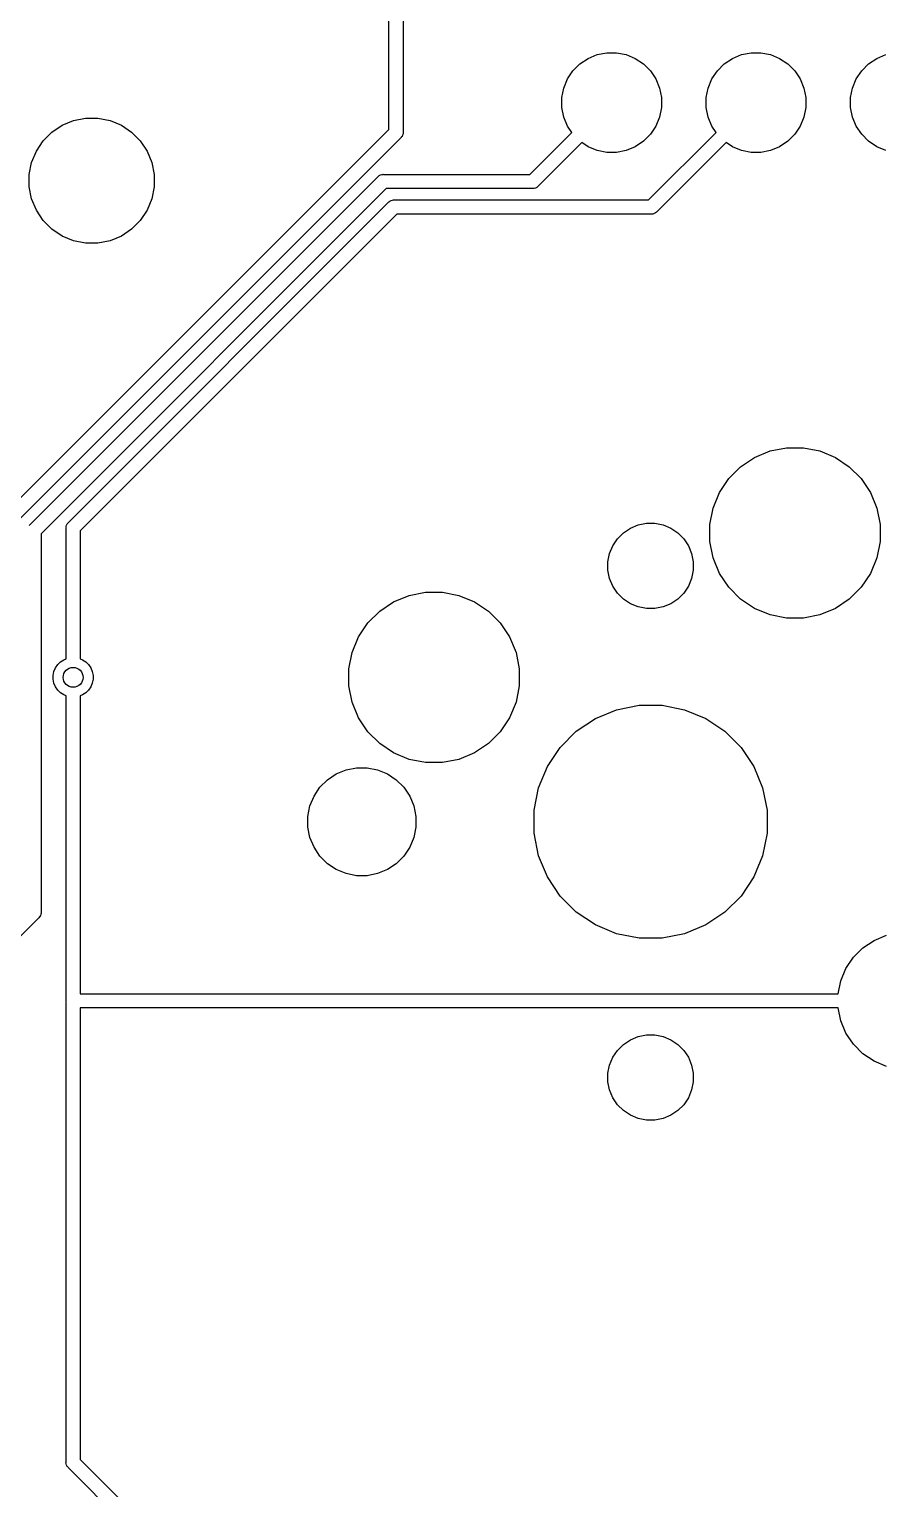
# Model space of a CAD drawing. Extents: x 111 to 185, y -151 to -34.
# Drawn here: x 144.64 to 159.66, y -75.24 to -49.56 of the extents above; entities that cross this region are included whole.
import ezdxf

# ---------------------------------------------------------------- set-up
doc = ezdxf.new("R2010")
doc.units = 0
doc.layers.add('BLACK', color=7, linetype='CONTINUOUS')

msp = doc.modelspace()

# ---------------------------------------------------------------- linework, layer by layer
at = {"layer": 'BLACK', "linetype": 'CONTINUOUS'}
for p, q in [((150.971, -51.3232), (150.971, -36.8376)), ((151.221, -36.8832), (151.221, -51.3689)), ((154.474, -50.0714), (154.634, -50.0054)), ((154.634, -50.0054), (154.803, -49.9717)), ((154.803, -49.9717), (154.976, -49.9717)), ((154.976, -49.9717), (155.145, -50.0054)), ((155.145, -50.0054), (155.304, -50.0714)), ((157.014, -50.0714), (157.174, -50.0054)), ((157.174, -50.0054), (157.343, -49.9717)), ((157.343, -49.9717), (157.516, -49.9717)), ((157.516, -49.9717), (157.685, -50.0054)), ((157.685, -50.0054), (157.844, -50.0714)), ((159.554, -50.0714), (159.714, -50.0054)), ((154.113, -50.4329), (154.209, -50.2894)), ((154.209, -50.2894), (154.331, -50.1673)), ((154.331, -50.1673), (154.474, -50.0714)), ((155.304, -50.0714), (155.448, -50.1673)), ((155.448, -50.1673), (155.57, -50.2894)), ((155.57, -50.2894), (155.666, -50.4329)), ((156.653, -50.4329), (156.749, -50.2894)), ((156.749, -50.2894), (156.871, -50.1673)), ((156.871, -50.1673), (157.014, -50.0714)), ((157.844, -50.0714), (157.988, -50.1673)), ((157.988, -50.1673), (158.11, -50.2894)), ((158.11, -50.2894), (158.206, -50.4329)), ((159.193, -50.4329), (159.289, -50.2894)), ((159.289, -50.2894), (159.411, -50.1673)), ((159.411, -50.1673), (159.554, -50.0714)), ((154.047, -50.5924), (154.113, -50.4329)), ((155.666, -50.4329), (155.732, -50.5924)), ((156.587, -50.5924), (156.653, -50.4329)), ((158.206, -50.4329), (158.272, -50.5924)), ((159.127, -50.5924), (159.193, -50.4329)), ((154.013, -50.7617), (154.047, -50.5924)), ((154.013, -50.9343), (154.013, -50.7617)), ((155.732, -50.5924), (155.766, -50.7617)), ((155.766, -50.7617), (155.766, -50.9343)), ((156.553, -50.7617), (156.587, -50.5924)), ((156.553, -50.9343), (156.553, -50.7617)), ((158.272, -50.5924), (158.305, -50.7617)), ((158.305, -50.7617), (158.305, -50.9343)), ((159.093, -50.7617), (159.127, -50.5924)), ((159.093, -50.9343), (159.093, -50.7617)), ((154.047, -51.1036), (154.013, -50.9343)), ((155.766, -50.9343), (155.732, -51.1036)), ((156.587, -51.1036), (156.553, -50.9343)), ((158.305, -50.9343), (158.272, -51.1036)), ((159.127, -51.1036), (159.093, -50.9343)), ((144.244, -58.05), (150.971, -51.3232)), ((145.042, -51.3674), (145.222, -51.247)), ((145.222, -51.247), (145.422, -51.1641)), ((145.422, -51.1641), (145.635, -51.1218)), ((145.635, -51.1218), (145.851, -51.1218)), ((145.851, -51.1218), (146.064, -51.1641)), ((146.064, -51.1641), (146.264, -51.247)), ((146.264, -51.247), (146.444, -51.3674)), ((154.113, -51.2631), (154.047, -51.1036)), ((154.187, -51.3738), (154.113, -51.2631)), ((155.666, -51.2631), (155.57, -51.4066)), ((155.732, -51.1036), (155.666, -51.2631)), ((156.653, -51.2631), (156.587, -51.1036)), ((156.727, -51.3738), (156.653, -51.2631)), ((158.206, -51.2631), (158.11, -51.4066)), ((158.272, -51.1036), (158.206, -51.2631)), ((159.193, -51.2631), (159.127, -51.1036)), ((159.289, -51.4066), (159.193, -51.2631)), ((151.18, -51.4677), (144.389, -58.259)), ((144.768, -51.7008), (144.888, -51.5206)), ((144.888, -51.5206), (145.042, -51.3674)), ((146.444, -51.3674), (146.597, -51.5206)), ((146.597, -51.5206), (146.718, -51.7008)), ((151.185, -51.4638), (151.18, -51.4677)), ((151.189, -51.459), (151.185, -51.4638)), ((151.201, -51.4448), (151.189, -51.459)), ((151.189, -51.459), (151.189, -51.459)), ((151.212, -51.423), (151.201, -51.4448)), ((151.219, -51.3995), (151.212, -51.423)), ((151.221, -51.3811), (151.219, -51.3995)), ((151.221, -51.3689), (151.222, -51.375)), ((151.222, -51.375), (151.221, -51.3811)), ((151.221, -51.3811), (151.221, -51.3811)), ((153.449, -52.1114), (154.187, -51.3738)), ((154.363, -51.5506), (153.594, -52.3204)), ((154.474, -51.6246), (154.363, -51.5506)), ((155.448, -51.5287), (155.304, -51.6246)), ((155.57, -51.4066), (155.448, -51.5287)), ((155.539, -52.5614), (156.727, -51.3738)), ((156.903, -51.5506), (155.684, -52.7704)), ((157.014, -51.6246), (156.903, -51.5506)), ((157.988, -51.5287), (157.844, -51.6246)), ((158.11, -51.4066), (157.988, -51.5287)), ((159.411, -51.5287), (159.289, -51.4066)), ((159.554, -51.6246), (159.411, -51.5287)), ((144.685, -51.9009), (144.768, -51.7008)), ((146.718, -51.7008), (146.801, -51.9009)), ((154.634, -51.6906), (154.474, -51.6246)), ((154.803, -51.7243), (154.634, -51.6906)), ((154.976, -51.7243), (154.803, -51.7243)), ((155.145, -51.6906), (154.976, -51.7243)), ((155.304, -51.6246), (155.145, -51.6906)), ((157.174, -51.6906), (157.014, -51.6246)), ((157.343, -51.7243), (157.174, -51.6906)), ((157.516, -51.7243), (157.343, -51.7243)), ((157.685, -51.6906), (157.516, -51.7243)), ((157.844, -51.6246), (157.685, -51.6906)), ((159.714, -51.6906), (159.554, -51.6246)), ((144.643, -52.1135), (144.685, -51.9009)), ((144.643, -52.3301), (144.643, -52.1135)), ((146.801, -51.9009), (146.843, -52.1135)), ((146.843, -52.1135), (146.843, -52.3301)), ((150.801, -52.1319), (150.823, -52.1203)), ((150.823, -52.1203), (150.847, -52.1132)), ((150.847, -52.1132), (150.865, -52.1114)), ((150.865, -52.1114), (150.871, -52.1108)), ((150.865, -52.1114), (150.865, -52.1114)), ((150.871, -52.1108), (150.877, -52.1114)), ((150.877, -52.1114), (153.449, -52.1114)), ((144.641, -58.2892), (150.778, -52.1523)), ((144.685, -52.5427), (144.643, -52.3301)), ((150.923, -52.3614), (144.85, -58.4337)), ((146.843, -52.3301), (146.801, -52.5427)), ((150.778, -52.1523), (150.782, -52.1476)), ((150.782, -52.1476), (150.787, -52.1437)), ((150.787, -52.1437), (150.801, -52.1319)), ((153.495, -52.3614), (150.923, -52.3614)), ((153.501, -52.362), (153.495, -52.3614)), ((153.507, -52.3614), (153.501, -52.362)), ((153.525, -52.3596), (153.507, -52.3614)), ((153.507, -52.3614), (153.507, -52.3614)), ((153.549, -52.3524), (153.525, -52.3596)), ((153.571, -52.3408), (153.549, -52.3524)), ((153.59, -52.3252), (153.571, -52.3408)), ((153.594, -52.3204), (153.59, -52.3252)), ((144.768, -52.7428), (144.685, -52.5427)), ((145.331, -58.2362), (150.965, -52.6023)), ((146.801, -52.5427), (146.718, -52.7428)), ((150.965, -52.6023), (150.969, -52.5976)), ((150.969, -52.5976), (150.973, -52.5937)), ((150.973, -52.5937), (150.988, -52.582)), ((150.973, -52.5937), (150.973, -52.5937)), ((150.988, -52.582), (151.009, -52.5703)), ((151.009, -52.5703), (151.033, -52.5632)), ((151.033, -52.5632), (151.051, -52.5614)), ((151.051, -52.5614), (151.057, -52.5608)), ((151.051, -52.5614), (151.051, -52.5614)), ((151.057, -52.5608), (151.064, -52.5614)), ((151.064, -52.5614), (155.539, -52.5614)), ((144.888, -52.923), (144.768, -52.7428)), ((151.109, -52.8114), (145.54, -58.3807)), ((146.718, -52.7428), (146.597, -52.923)), ((155.585, -52.8114), (151.109, -52.8114)), ((155.591, -52.812), (155.585, -52.8114)), ((155.597, -52.8114), (155.591, -52.812)), ((155.615, -52.8096), (155.597, -52.8114)), ((155.597, -52.8114), (155.597, -52.8114)), ((155.639, -52.8024), (155.615, -52.8096)), ((155.661, -52.7908), (155.639, -52.8024)), ((155.68, -52.7752), (155.661, -52.7908)), ((155.684, -52.7704), (155.68, -52.7752)), ((145.042, -53.0762), (144.888, -52.923)), ((145.222, -53.1966), (145.042, -53.0762)), ((146.444, -53.0762), (146.264, -53.1966)), ((146.597, -52.923), (146.444, -53.0762)), ((145.422, -53.2795), (145.222, -53.1966)), ((145.635, -53.3218), (145.422, -53.2795)), ((145.851, -53.3218), (145.635, -53.3218)), ((146.064, -53.2795), (145.851, -53.3218)), ((146.264, -53.1966), (146.064, -53.2795)), ((157.404, -57.0907), (157.677, -56.9776)), ((157.677, -56.9776), (157.967, -56.92)), ((157.967, -56.92), (158.263, -56.92)), ((158.263, -56.92), (158.553, -56.9776)), ((158.553, -56.9776), (158.826, -57.0907)), ((156.95, -57.4638), (157.159, -57.2549)), ((157.159, -57.2549), (157.404, -57.0907)), ((158.826, -57.0907), (159.071, -57.2549)), ((159.071, -57.2549), (159.28, -57.4638)), ((156.786, -57.7095), (156.95, -57.4638)), ((159.28, -57.4638), (159.444, -57.7095)), ((156.673, -57.9825), (156.786, -57.7095)), ((159.444, -57.7095), (159.557, -57.9825)), ((156.615, -58.2723), (156.673, -57.9825)), ((159.557, -57.9825), (159.615, -58.2723)), ((145.292, -58.3044), (145.299, -58.2808)), ((145.299, -58.2808), (145.311, -58.2591)), ((145.311, -58.2591), (145.326, -58.2401)), ((145.326, -58.2401), (145.331, -58.2362)), ((155.22, -58.3354), (155.356, -58.2788)), ((155.356, -58.2788), (155.501, -58.25)), ((155.501, -58.25), (155.649, -58.25)), ((155.649, -58.25), (155.794, -58.2788)), ((155.794, -58.2788), (155.93, -58.3354)), ((156.615, -58.5677), (156.615, -58.2723)), ((159.615, -58.2723), (159.615, -58.5677)), ((144.85, -58.4337), (144.85, -65.0934)), ((145.289, -58.3289), (145.29, -58.3228)), ((145.29, -58.335), (145.289, -58.3289)), ((145.29, -58.3228), (145.292, -58.3044)), ((145.29, -58.3228), (145.29, -58.3228)), ((145.29, -60.6329), (145.29, -58.335)), ((145.54, -58.3807), (145.54, -60.6329)), ((154.91, -58.6447), (154.992, -58.5219)), ((154.992, -58.5219), (155.097, -58.4174)), ((155.097, -58.4174), (155.22, -58.3354)), ((155.93, -58.3354), (156.053, -58.4174)), ((156.053, -58.4174), (156.158, -58.5219)), ((156.158, -58.5219), (156.24, -58.6447)), ((154.825, -58.9261), (154.854, -58.7812)), ((154.854, -58.7812), (154.91, -58.6447)), ((156.24, -58.6447), (156.296, -58.7812)), ((156.296, -58.7812), (156.325, -58.9261)), ((156.673, -58.8575), (156.615, -58.5677)), ((159.615, -58.5677), (159.557, -58.8575)), ((154.825, -59.0739), (154.825, -58.9261)), ((156.325, -58.9261), (156.325, -59.0739)), ((156.786, -59.1305), (156.673, -58.8575)), ((159.557, -58.8575), (159.444, -59.1305)), ((154.854, -59.2188), (154.825, -59.0739)), ((154.91, -59.3553), (154.854, -59.2188)), ((156.296, -59.2188), (156.24, -59.3553)), ((156.325, -59.0739), (156.296, -59.2188)), ((156.95, -59.3762), (156.786, -59.1305)), ((159.444, -59.1305), (159.28, -59.3762)), ((151.054, -59.6307), (151.327, -59.5176)), ((151.327, -59.5176), (151.617, -59.46)), ((151.617, -59.46), (151.913, -59.46)), ((151.913, -59.46), (152.203, -59.5176)), ((152.203, -59.5176), (152.476, -59.6307)), ((154.992, -59.4781), (154.91, -59.3553)), ((155.097, -59.5826), (154.992, -59.4781)), ((156.158, -59.4781), (156.053, -59.5826)), ((156.24, -59.3553), (156.158, -59.4781)), ((157.159, -59.5851), (156.95, -59.3762)), ((159.28, -59.3762), (159.071, -59.5851)), ((150.6, -60.0038), (150.809, -59.7949)), ((150.809, -59.7949), (151.054, -59.6307)), ((152.476, -59.6307), (152.721, -59.7949)), ((152.721, -59.7949), (152.93, -60.0038)), ((155.22, -59.6646), (155.097, -59.5826)), ((155.356, -59.7212), (155.22, -59.6646)), ((155.501, -59.75), (155.356, -59.7212)), ((155.649, -59.75), (155.501, -59.75)), ((155.794, -59.7212), (155.649, -59.75)), ((155.93, -59.6646), (155.794, -59.7212)), ((156.053, -59.5826), (155.93, -59.6646)), ((157.404, -59.7493), (157.159, -59.5851)), ((157.677, -59.8624), (157.404, -59.7493)), ((158.826, -59.7493), (158.553, -59.8624)), ((159.071, -59.5851), (158.826, -59.7493)), ((150.436, -60.2495), (150.6, -60.0038)), ((152.93, -60.0038), (153.094, -60.2495)), ((157.967, -59.92), (157.677, -59.8624)), ((158.263, -59.92), (157.967, -59.92)), ((158.553, -59.8624), (158.263, -59.92)), ((150.323, -60.5225), (150.436, -60.2495)), ((153.094, -60.2495), (153.207, -60.5225)), ((150.265, -60.8123), (150.323, -60.5225)), ((153.207, -60.5225), (153.265, -60.8123)), ((145.078, -60.8579), (145.105, -60.7942)), ((145.105, -60.7942), (145.143, -60.7369)), ((145.143, -60.7369), (145.192, -60.6881)), ((145.192, -60.6881), (145.249, -60.6498)), ((145.249, -60.6498), (145.29, -60.6329)), ((145.54, -60.6329), (145.581, -60.6498)), ((145.581, -60.6498), (145.638, -60.6881)), ((145.638, -60.6881), (145.687, -60.7369)), ((145.687, -60.7369), (145.725, -60.7942)), ((145.725, -60.7942), (145.752, -60.8579)), ((150.265, -61.1077), (150.265, -60.8123)), ((153.265, -60.8123), (153.265, -61.1077)), ((145.065, -60.9255), (145.078, -60.8579)), ((145.065, -60.9945), (145.065, -60.9255)), ((145.078, -61.0621), (145.065, -60.9945)), ((145.105, -61.1258), (145.078, -61.0621)), ((145.752, -61.0621), (145.725, -61.1258)), ((145.752, -60.8579), (145.765, -60.9255)), ((145.765, -60.9945), (145.752, -61.0621)), ((145.765, -60.9255), (145.765, -60.9945)), ((150.323, -61.3975), (150.265, -61.1077)), ((153.265, -61.1077), (153.207, -61.3975)), ((145.143, -61.1831), (145.105, -61.1258)), ((145.192, -61.2319), (145.143, -61.1831)), ((145.249, -61.2702), (145.192, -61.2319)), ((145.29, -61.2871), (145.249, -61.2702)), ((145.29, -66.6689), (145.29, -61.2871)), ((145.581, -61.2702), (145.54, -61.2871)), ((145.54, -61.2871), (145.54, -66.525)), ((145.638, -61.2319), (145.581, -61.2702)), ((145.687, -61.1831), (145.638, -61.2319)), ((145.725, -61.1258), (145.687, -61.1831)), ((150.436, -61.6705), (150.323, -61.3975)), ((153.207, -61.3975), (153.094, -61.6705)), ((154.604, -61.6833), (154.977, -61.5288)), ((154.977, -61.5288), (155.373, -61.45)), ((155.373, -61.45), (155.777, -61.45)), ((155.777, -61.45), (156.173, -61.5288)), ((156.173, -61.5288), (156.546, -61.6833)), ((150.6, -61.9162), (150.436, -61.6705)), ((153.094, -61.6705), (152.93, -61.9162)), ((154.268, -61.9077), (154.604, -61.6833)), ((156.546, -61.6833), (156.882, -61.9077)), ((150.809, -62.1251), (150.6, -61.9162)), ((151.054, -62.2893), (150.809, -62.1251)), ((152.721, -62.1251), (152.476, -62.2893)), ((152.93, -61.9162), (152.721, -62.1251)), ((153.983, -62.1932), (154.268, -61.9077)), ((156.882, -61.9077), (157.167, -62.1932)), ((151.327, -62.4024), (151.054, -62.2893)), ((152.476, -62.2893), (152.203, -62.4024)), ((153.758, -62.529), (153.983, -62.1932)), ((157.167, -62.1932), (157.392, -62.529)), ((150.045, -62.6581), (150.218, -62.5865)), ((150.218, -62.5865), (150.401, -62.55)), ((150.401, -62.55), (150.589, -62.55)), ((150.589, -62.55), (150.772, -62.5865)), ((150.772, -62.5865), (150.945, -62.6581)), ((151.617, -62.46), (151.327, -62.4024)), ((151.913, -62.46), (151.617, -62.46)), ((152.203, -62.4024), (151.913, -62.46)), ((153.604, -62.902), (153.758, -62.529)), ((157.392, -62.529), (157.546, -62.902)), ((149.653, -63.05), (149.757, -62.8944)), ((149.757, -62.8944), (149.889, -62.7621)), ((149.889, -62.7621), (150.045, -62.6581)), ((150.945, -62.6581), (151.101, -62.7621)), ((151.101, -62.7621), (151.233, -62.8944)), ((151.233, -62.8944), (151.337, -63.05)), ((153.525, -63.2981), (153.604, -62.902)), ((157.546, -62.902), (157.625, -63.2981)), ((149.582, -63.2229), (149.653, -63.05)), ((151.337, -63.05), (151.408, -63.2229)), ((149.545, -63.4064), (149.582, -63.2229)), ((149.545, -63.5936), (149.545, -63.4064)), ((151.408, -63.2229), (151.445, -63.4064)), ((151.445, -63.4064), (151.445, -63.5936)), ((153.525, -63.7019), (153.525, -63.2981)), ((157.625, -63.2981), (157.625, -63.7019)), ((149.582, -63.7771), (149.545, -63.5936)), ((151.445, -63.5936), (151.408, -63.7771)), ((149.653, -63.95), (149.582, -63.7771)), ((151.408, -63.7771), (151.337, -63.95)), ((153.604, -64.098), (153.525, -63.7019)), ((157.625, -63.7019), (157.546, -64.098)), ((149.757, -64.1056), (149.653, -63.95)), ((149.889, -64.2379), (149.757, -64.1056)), ((151.233, -64.1056), (151.101, -64.2379)), ((151.337, -63.95), (151.233, -64.1056)), ((153.758, -64.471), (153.604, -64.098)), ((157.546, -64.098), (157.392, -64.471)), ((150.045, -64.3419), (149.889, -64.2379)), ((150.218, -64.4135), (150.045, -64.3419)), ((150.401, -64.45), (150.218, -64.4135)), ((150.589, -64.45), (150.401, -64.45)), ((150.772, -64.4135), (150.589, -64.45)), ((150.945, -64.3419), (150.772, -64.4135)), ((151.101, -64.2379), (150.945, -64.3419)), ((153.983, -64.8068), (153.758, -64.471)), ((157.392, -64.471), (157.167, -64.8068)), ((154.268, -65.0923), (153.983, -64.8068)), ((157.167, -64.8068), (156.882, -65.0923)), ((144.81, -65.1922), (143.268, -66.734)), ((144.814, -65.1883), (144.81, -65.1922)), ((144.826, -65.1745), (144.814, -65.1883)), ((144.83, -65.1693), (144.826, -65.1745)), ((144.842, -65.1476), (144.83, -65.1693)), ((144.849, -65.124), (144.842, -65.1476)), ((144.85, -65.1056), (144.849, -65.124)), ((144.85, -65.0934), (144.851, -65.0995)), ((144.851, -65.0995), (144.85, -65.1056)), ((144.85, -65.1056), (144.85, -65.1056)), ((154.604, -65.3167), (154.268, -65.0923)), ((156.882, -65.0923), (156.546, -65.3167)), ((154.977, -65.4712), (154.604, -65.3167)), ((155.373, -65.55), (154.977, -65.4712)), ((156.173, -65.4712), (155.777, -65.55)), ((156.546, -65.3167), (156.173, -65.4712)), ((155.777, -65.55), (155.373, -65.55)), ((159.143, -65.885), (159.31, -65.7179)), ((159.31, -65.7179), (159.507, -65.5866)), ((159.507, -65.5866), (159.725, -65.4961)), ((159.012, -66.0816), (159.143, -65.885)), ((158.921, -66.3), (159.012, -66.0816)), ((158.876, -66.525), (158.921, -66.3)), ((145.289, -66.675), (145.29, -66.6689)), ((145.29, -66.6811), (145.289, -66.675)), ((145.29, -66.6689), (145.29, -66.6689)), ((145.29, -66.6689), (145.29, -66.6689)), ((145.29, -74.7651), (145.29, -66.6811)), ((145.54, -66.525), (158.876, -66.525)), ((158.876, -66.775), (145.54, -66.775)), ((145.54, -66.775), (145.54, -74.7195)), ((158.921, -67), (158.876, -66.775)), ((159.012, -67.2184), (158.921, -67)), ((155.356, -67.2788), (155.501, -67.25)), ((155.501, -67.25), (155.649, -67.25)), ((155.649, -67.25), (155.794, -67.2788)), ((159.143, -67.415), (159.012, -67.2184)), ((154.91, -67.6447), (154.992, -67.5219)), ((154.992, -67.5219), (155.097, -67.4174)), ((155.097, -67.4174), (155.22, -67.3354)), ((155.22, -67.3354), (155.356, -67.2788)), ((155.794, -67.2788), (155.93, -67.3354)), ((155.93, -67.3354), (156.053, -67.4174)), ((156.053, -67.4174), (156.158, -67.5219)), ((156.158, -67.5219), (156.24, -67.6447)), ((159.31, -67.5821), (159.143, -67.415)), ((154.825, -67.9261), (154.854, -67.7812)), ((154.854, -67.7812), (154.91, -67.6447)), ((156.24, -67.6447), (156.296, -67.7812)), ((156.296, -67.7812), (156.325, -67.9261)), ((159.507, -67.7134), (159.31, -67.5821)), ((159.725, -67.8039), (159.507, -67.7134)), ((154.825, -68.0739), (154.825, -67.9261)), ((156.325, -67.9261), (156.325, -68.0739)), ((154.854, -68.2188), (154.825, -68.0739)), ((154.91, -68.3553), (154.854, -68.2188)), ((156.296, -68.2188), (156.24, -68.3553)), ((156.325, -68.0739), (156.296, -68.2188)), ((154.992, -68.4781), (154.91, -68.3553)), ((155.097, -68.5826), (154.992, -68.4781)), ((156.158, -68.4781), (156.053, -68.5826)), ((156.24, -68.3553), (156.158, -68.4781)), ((155.22, -68.6646), (155.097, -68.5826)), ((155.356, -68.7212), (155.22, -68.6646)), ((155.501, -68.75), (155.356, -68.7212)), ((155.649, -68.75), (155.501, -68.75)), ((155.794, -68.7212), (155.649, -68.75)), ((155.93, -68.6646), (155.794, -68.7212)), ((156.053, -68.5826), (155.93, -68.6646)), ((145.54, -74.7195), (148.288, -77.4678)), ((145.289, -74.7712), (145.29, -74.7651)), ((145.292, -74.7958), (145.289, -74.7712)), ((145.299, -74.8193), (145.292, -74.7958)), ((145.311, -74.841), (145.299, -74.8193)), ((145.319, -74.8509), (145.311, -74.841)), ((145.326, -74.8601), (145.319, -74.8509)), ((145.331, -74.864), (145.326, -74.8601)), ((148.112, -77.6446), (145.331, -74.864))]:
    msp.add_line(p, q, dxfattribs=at)
at = {"layer": 'BLACK'}
msp.add_circle((145.415, -60.96), 0.175, dxfattribs=at)

doc.saveas('drawing.dxf')
